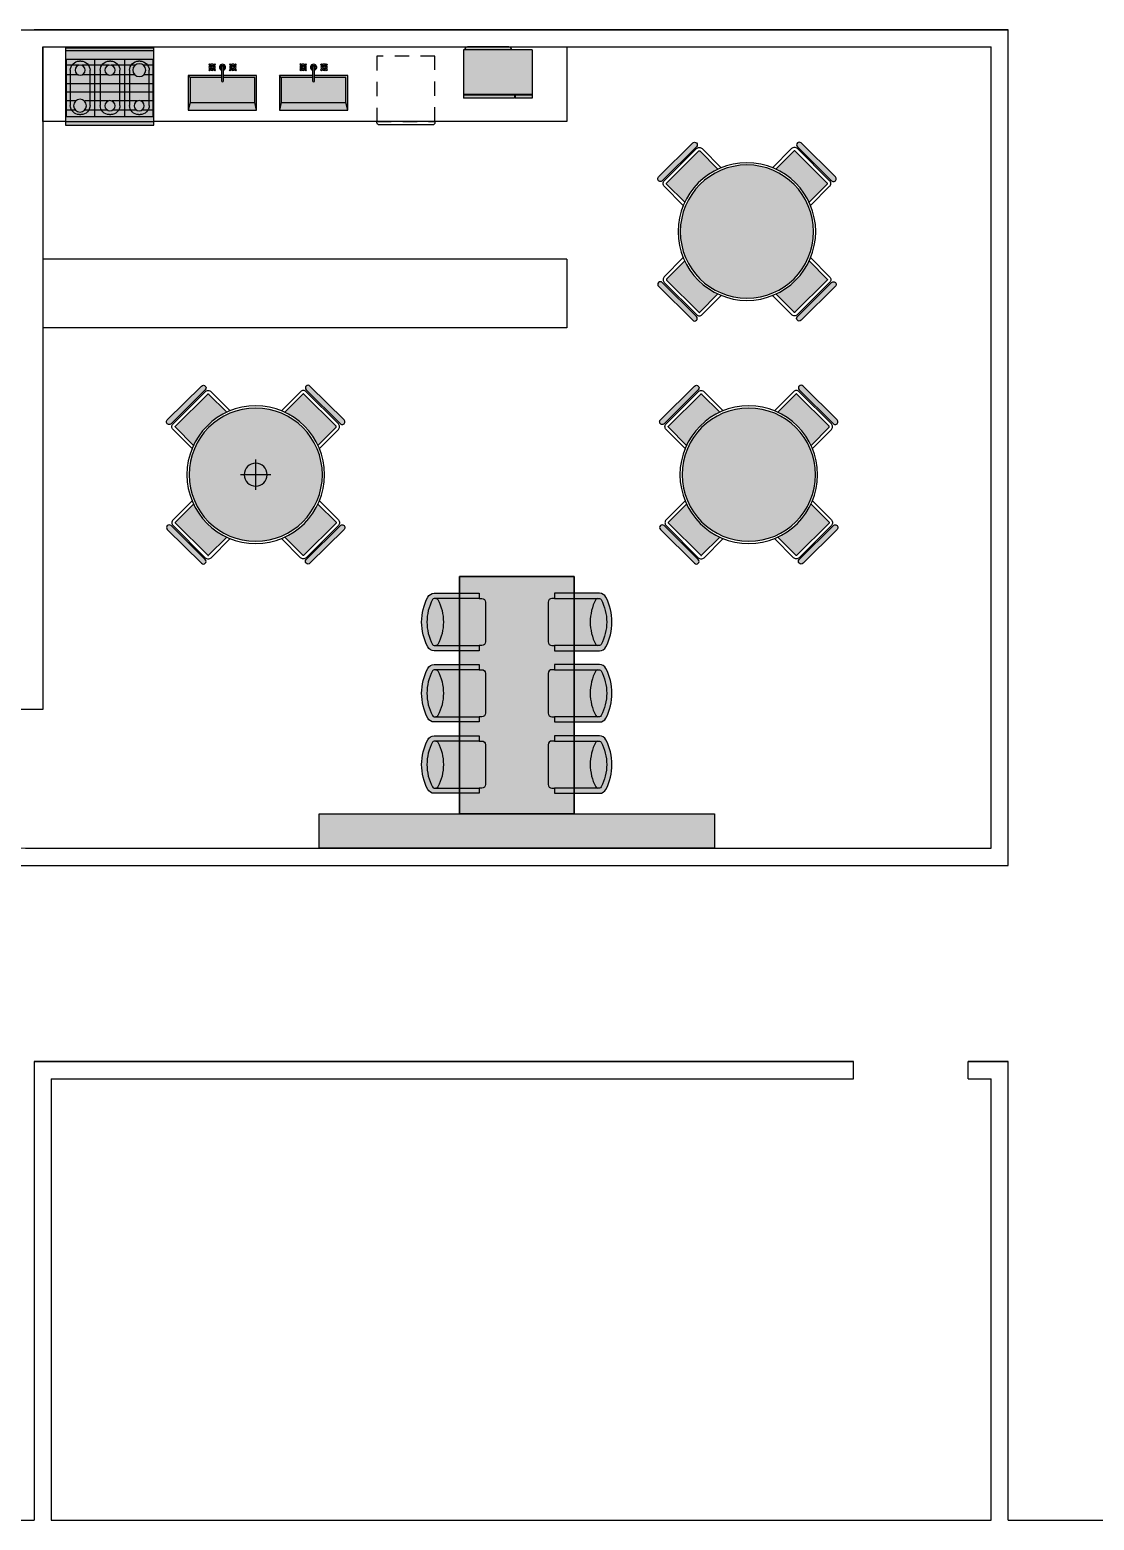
# Model space of a CAD drawing. Header units: inches. Extents: x -55 to 844, y -103 to 167.
# Drawn here: x 801.26 to 810.54, y 35.19 to 48.19 of the extents above; entities that cross this region are included whole.
import ezdxf

# ---------------------------------------------------------------- set-up
doc = ezdxf.new("R2010")
doc.units = ezdxf.units.IN
doc.header["$MEASUREMENT"] = 0
doc.linetypes.add('HIDDEN', pattern=[0.375, 0.25, -0.125])
for name, color, linetype in [('01', 7, 'Continuous'), ('AI-Equip coz', 1, 'Continuous'), ('AI-Equip san', 1, 'Continuous'), ('AI-Hatch mob', 254, 'Continuous'), ('AI-Mob', 2, 'Continuous')]:
    doc.layers.add(name, color=color, linetype=linetype)
doc.layers.add('AI-Hatch equip coz', color=255, linetype='Continuous', lineweight=0)
doc.layers.add('AI-Hatch equip san', color=255, linetype='Continuous', lineweight=0)

# ---------------------------------------------------------------- blocks, each defined once
blk = doc.blocks.new('cadeira1')
at = {"layer": 'AI-Hatch mob', "true_color": 0xe1d8b7}
for points in [[(0.225, -0.137, -0.279261), (0.214, -0.155, -0.245514), (-0.214, -0.155, -0.279261), (-0.225, -0.137), (-0.225, -0.55), (-0.275, -0.55), (-0.275, -0.12, -0.279261), (-0.237, -0.058, -0.245514), (0.237, -0.058, -0.279261), (0.275, -0.12), (0.275, -0.55), (0.225, -0.55)], [(0.225, -0.137, -0.279261), (0.214, -0.155, -0.245514), (-0.214, -0.155, -0.279261), (-0.225, -0.137), (-0.225, -0.55), (-0.225, -0.575, 0.414214), (-0.19, -0.61), (0.19, -0.61, 0.414214), (0.225, -0.575), (0.225, -0.55)]]:
    blk.add_hatch(color=254, dxfattribs=at).paths.add_polyline_path(points)
blk.add_lwpolyline([(-0.225, -0.55), (-0.225, -0.12, -0.279261), (-0.214, -0.103, -0.245514), (0.214, -0.103, -0.279261), (0.225, -0.12), (0.225, -0.55), (0.275, -0.55), (0.275, -0.12, 0.279261), (0.237, -0.058, 0.245514), (-0.237, -0.058, 0.279261), (-0.275, -0.12), (-0.275, -0.55)], format="xyb", close=True)
blk.add_lwpolyline([(-0.225, -0.55), (-0.225, -0.575, 0.414214), (-0.19, -0.61), (0.19, -0.61, 0.414214), (0.225, -0.575), (0.225, -0.55)], format="xyb")
for centre, radius, start, end in [((-0.205, -0.137), 0.02, 180, 242.4121), ((0.205, -0.137), 0.02, 297.5882, 0), ((0, 0.255), 0.463, 242.4118, 297.5882)]:
    blk.add_arc(centre, radius, start, end)
blk = doc.blocks.new('mesa estudos')
at = {"layer": 'AI-Hatch mob', "true_color": 0xd3bf96}
blk.add_hatch(color=9, dxfattribs=at).paths.add_polyline_path([(1493.898, 1588.053), (1494.898, 1588.053), (1494.898, 1590.125), (1493.898, 1590.125)])
at = {"layer": 'AI-Mob'}
for points in [[(1493.898, 1590.125), (1494.898, 1590.125), (1494.898, 1588.053), (1493.898, 1588.053)], [(1493.898, 1588.053), (1494.898, 1588.053), (1494.898, 1590.125), (1493.898, 1590.125)], [(1493.898, 1590.125), (1494.898, 1590.125), (1494.898, 1588.053), (1493.898, 1588.053)]]:
    blk.add_lwpolyline(points, close=True, dxfattribs=at)
at = {"layer": 'AI-Mob', "yscale": 0.9120000000000344}
for p, xscale, zscale, rotation in [((1493.568, 1589.694), 0.9120000000000344, 0.9120000000000344, 90.00000064643513), ((1495.228, 1589.694), -0.9120000000000344, 0.912, 269.9999993535649), ((1493.568, 1589.072), 0.9120000000000344, 0.9120000000000344, 90.00000064643513), ((1495.228, 1589.072), -0.9120000000000344, 0.912, 269.9999993535649), ((1493.568, 1588.451), 0.9120000000000344, 0.9120000000000344, 90.00000064643513), ((1495.228, 1588.451), -0.9120000000000344, 0.912, 269.9999993535649)]:
    blk.add_blockref('cadeira1', p, dxfattribs=dict(at, xscale=xscale, zscale=zscale, rotation=rotation))
blk = doc.blocks.new('MES3')
at = {"layer": 'AI-Hatch mob'}
h = blk.add_hatch(color=254, dxfattribs=at)
h.paths.add_polyline_path([(-0.771, 0.477, 1), (-0.738, 0.444), (-0.44, 0.74, 1), (-0.473, 0.773)])
edge = h.paths.add_edge_path()
edge.add_arc((0, 0), 0.6, 114.9424, 154.73)
edge.add_line((-0.543, 0.256), (-0.701, 0.415))
edge.add_arc((-0.696, 0.419), 0.00583, 134.8362, 224.8362, ccw=False)
edge.add_line((-0.701, 0.423), (-0.419, 0.703))
edge.add_arc((-0.415, 0.699), 0.00583, 44.8362, 134.8362, ccw=False)
edge.add_line((-0.411, 0.703), (-0.253, 0.544))
h = blk.add_hatch(color=254, dxfattribs=at)
h.paths.add_polyline_path([(0.771, 0.477, -1), (0.738, 0.444), (0.44, 0.74, -1), (0.473, 0.773)])
edge = h.paths.add_edge_path()
edge.add_arc((0, 0), 0.6, 25.27, 65.0576)
edge.add_line((0.253, 0.544), (0.411, 0.703))
edge.add_arc((0.415, 0.699), 0.00583, 45.1638, 135.1638, ccw=False)
edge.add_line((0.419, 0.703), (0.701, 0.423))
edge.add_arc((0.696, 0.419), 0.00583, -44.8362, 45.1638, ccw=False)
edge.add_line((0.701, 0.415), (0.543, 0.256))
blk.add_hatch(color=31, dxfattribs=at).paths.add_polyline_path([(0.581, 0, 1), (-0.581, 0, 1)])
h = blk.add_hatch(color=254, dxfattribs=at)
h.paths.add_polyline_path([(-0.771, -0.477, -1), (-0.738, -0.444), (-0.44, -0.74, -1), (-0.473, -0.773)])
edge = h.paths.add_edge_path()
edge.add_arc((0, 0), 0.6, 205.27, 245.0576)
edge.add_line((-0.253, -0.544), (-0.411, -0.703))
edge.add_arc((-0.415, -0.699), 0.00583, 225.1638, 315.1638, ccw=False)
edge.add_line((-0.419, -0.703), (-0.701, -0.423))
edge.add_arc((-0.696, -0.419), 0.00583, 135.1638, 225.1638, ccw=False)
edge.add_line((-0.701, -0.415), (-0.543, -0.256))
h = blk.add_hatch(color=254, dxfattribs=at)
h.paths.add_polyline_path([(0.771, -0.477, 1), (0.738, -0.444), (0.44, -0.74, 1), (0.473, -0.773)])
edge = h.paths.add_edge_path()
edge.add_arc((0, 0), 0.6, 294.9424, 334.73)
edge.add_line((0.543, -0.256), (0.701, -0.415))
edge.add_arc((0.696, -0.419), 0.00583, -45.1638, 44.8362, ccw=False)
edge.add_line((0.701, -0.423), (0.419, -0.703))
edge.add_arc((0.415, -0.699), 0.00583, 224.8362, 314.8362, ccw=False)
edge.add_line((0.411, -0.703), (0.253, -0.544))
for points in [[(-0.44, 0.74), (-0.738, 0.444, -1), (-0.771, 0.477), (-0.473, 0.773, -1)], [(0.44, 0.74), (0.738, 0.444, 1), (0.771, 0.477), (0.473, 0.773, 1)], [(-0.44, -0.74), (-0.738, -0.444, 1), (-0.771, -0.477), (-0.473, -0.773, 1)], [(0.44, -0.74), (0.738, -0.444, -1), (0.771, -0.477), (0.473, -0.773, -1)]]:
    blk.add_lwpolyline(points, format="xyb", close=True)
for points in [[(-0.555, 0.227), (-0.721, 0.395, -0.414214), (-0.721, 0.444), (-0.44, 0.724, -0.414214), (-0.39, 0.724), (-0.224, 0.557)], [(-0.543, 0.256), (-0.701, 0.415, -0.414214), (-0.701, 0.423), (-0.419, 0.703, -0.414214), (-0.411, 0.703), (-0.253, 0.544)], [(0.555, 0.227), (0.721, 0.395, 0.414214), (0.721, 0.444), (0.44, 0.724, 0.414214), (0.39, 0.724), (0.224, 0.557)], [(0.543, 0.256), (0.701, 0.415, 0.414214), (0.701, 0.423), (0.419, 0.703, 0.414214), (0.411, 0.703), (0.253, 0.544)], [(-0.555, -0.227), (-0.721, -0.395, 0.414214), (-0.721, -0.444), (-0.44, -0.724, 0.414214), (-0.39, -0.724), (-0.224, -0.557)], [(-0.543, -0.256), (-0.701, -0.415, 0.414214), (-0.701, -0.423), (-0.419, -0.703, 0.414214), (-0.411, -0.703), (-0.253, -0.544)], [(0.555, -0.227), (0.721, -0.395, -0.414214), (0.721, -0.444), (0.44, -0.724, -0.414214), (0.39, -0.724), (0.224, -0.557)], [(0.543, -0.256), (0.701, -0.415, -0.414214), (0.701, -0.423), (0.419, -0.703, -0.414214), (0.411, -0.703), (0.253, -0.544)]]:
    blk.add_lwpolyline(points, format="xyb")
for radius in [0.6, 0.581]:
    blk.add_circle((0, 0), radius)
blk = doc.blocks.new('LUSTR')
at = {"layer": 'AI-Mob', "ltscale": 0.5}
for p, q in [((0, -0.133), (0, 0.133)), ((-0.133, 0), (0.133, 0))]:
    blk.add_line(p, q, dxfattribs=at)
blk.add_circle((0, 0), 0.1, dxfattribs=at)
blk = doc.blocks.new('FOGÃO 6 BOCAS G 0.77X0.67')
for p, q in [((-0.385, 0), (0.385, 0)), ((-0.385, -0.67), (-0.385, 0)), ((0.385, 0), (0.385, -0.67)), ((-0.385, -0.023), (0.385, -0.023)), ((-0.379, -0.097), (0.38, -0.097)), ((-0.379, -0.594), (-0.379, -0.097)), ((-0.264, -0.112), (-0.252, -0.112)), ((-0.131, -0.594), (-0.131, -0.097)), ((-0.009, -0.112), (0.003, -0.112)), ((0.13, -0.594), (0.13, -0.097)), ((0.252, -0.112), (0.264, -0.112)), ((0.38, -0.097), (0.38, -0.594)), ((-0.379, -0.148), (-0.293, -0.148)), ((-0.379, -0.233), (-0.295, -0.233)), ((-0.344, -0.499), (-0.344, -0.192)), ((-0.221, -0.148), (-0.012, -0.148)), ((-0.22, -0.233), (-0.017, -0.233)), ((-0.172, -0.192), (-0.172, -0.499)), ((-0.089, -0.499), (-0.089, -0.192)), ((0.007, -0.148), (0.244, -0.148)), ((0.012, -0.233), (0.24, -0.233)), ((0.083, -0.192), (0.083, -0.499)), ((0.172, -0.499), (0.172, -0.192)), ((0.268, -0.148), (0.38, -0.148)), ((0.273, -0.233), (0.38, -0.233)), ((0.344, -0.192), (0.344, -0.499)), ((-0.379, -0.309), (0.375, -0.309)), ((-0.379, -0.384), (0.375, -0.384)), ((-0.379, -0.459), (-0.272, -0.459)), ((-0.242, -0.459), (-0.017, -0.459)), ((0.012, -0.459), (0.216, -0.459)), ((0.296, -0.459), (0.38, -0.459)), ((0.38, -0.639), (-0.385, -0.639)), ((-0.379, -0.54), (-0.277, -0.54)), ((0.38, -0.594), (-0.379, -0.594)), ((-0.252, -0.579), (-0.264, -0.579)), ((-0.237, -0.54), (-0.023, -0.54)), ((0.003, -0.579), (-0.009, -0.579)), ((0.018, -0.54), (0.214, -0.54)), ((0.264, -0.579), (0.252, -0.579)), ((0.299, -0.54), (0.38, -0.54)), ((0.385, -0.67), (-0.385, -0.67))]:
    blk.add_line(p, q)
for centre, radius in [((-0.257, -0.191), 0.0561), ((-0.002, -0.191), 0.0442), ((0.259, -0.191), 0.0442), ((-0.257, -0.501), 0.0442), ((-0.002, -0.501), 0.0442), ((0.259, -0.501), 0.0561)]:
    blk.add_circle(centre, radius)
for centre, start, end in [((-0.264, -0.192), 90, 180), ((-0.252, -0.192), 360, 90), ((-0.009, -0.192), 90, 180), ((0.003, -0.192), 360, 90), ((0.252, -0.192), 90, 180), ((0.264, -0.192), 360, 90), ((-0.264, -0.499), 180, 270), ((-0.252, -0.499), 270, 0), ((-0.009, -0.499), 180, 270), ((0.003, -0.499), 270, 0), ((0.252, -0.499), 180, 270), ((0.264, -0.499), 270, 0)]:
    blk.add_arc(centre, 0.08, start, end)
at = {"layer": 'AI-Hatch equip coz', "color": 255, "ltscale": 3}
blk.add_solid([(-0.385, 0), (0.385, 0), (-0.385, -0.67), (0.385, -0.67)], dxfattribs=at)
blk = doc.blocks.new('LAVALOUÇA LUM 0.505X0.600')
at = {"linetype": 'HIDDEN', "ltscale": 0.5}
for p, q in [((-0.2525, 0), (0.2525, 0)), ((-0.2525, -0.57), (-0.2525, 0)), ((0.2525, 0), (0.2525, -0.57)), ((0.2525, -0.57), (-0.2525, -0.57))]:
    blk.add_line(p, q, dxfattribs=at)
for p, q in [((-0.2525, -0.57), (-0.2525, -0.58)), ((-0.2325, -0.6), (0.2325, -0.6)), ((0.2525, -0.58), (0.2525, -0.57))]:
    blk.add_line(p, q)
for centre, start, end in [((-0.2325, -0.58), 180, 270), ((0.2325, -0.58), 270, 0)]:
    blk.add_arc(centre, 0.02, start, end)
blk = doc.blocks.new('Microondas-Pl')
at = {"layer": 'AI-Hatch equip coz'}
for color, points in [(255, [(0.6, -0.39), (0.6, 0), (0, 0), (0, -0.39)]), (250, [(0.42, 0, 0.414214), (0.395, 0.025), (0.035, 0.025, 0.414214), (0.01, 0)])]:
    blk.add_hatch(color=color, dxfattribs=at).paths.add_polyline_path(points)
h = blk.add_hatch(color=255, dxfattribs=at)
h.paths.add_polyline_path([(0.6, -0.42), (0.6, -0.395), (0.45, -0.395), (0.45, -0.42)])
h.paths.add_polyline_path([(0.445, -0.42), (0.445, -0.395), (0, -0.395), (0, -0.42)])
for p, q in [((0.6, 0), (0, 0)), ((0, 0), (0, -0.42)), ((0.395, 0.025), (0.035, 0.025)), ((0.6, 0), (0.6, -0.42)), ((0.6, -0.39), (0, -0.39)), ((0.445, -0.395), (0, -0.395)), ((0.445, -0.42), (0, -0.42)), ((0.445, -0.395), (0.445, -0.42)), ((0.6, -0.395), (0.45, -0.395)), ((0.45, -0.395), (0.45, -0.42)), ((0.6, -0.42), (0.45, -0.42))]:
    blk.add_line(p, q)
for centre, start, end in [((0.035, 0), 90, 180), ((0.395, 0), 0, 90)]:
    blk.add_arc(centre, 0.025, start, end)
blk = doc.blocks.new('MistDecaMesaDunaClássica-Pl')
at = {"layer": 'AI-Hatch equip san', "ltscale": 3}
h = blk.add_hatch(color=256, dxfattribs=at)
h.paths.add_polyline_path([(-0.075, 0.022, 0.308864), (-0.106, 0.022), (-0.097, 0.014, -0.231927), (-0.084, 0.014)], flags=17)
h.paths.add_polyline_path([(-0.113, 0.03), (-0.12, 0.023), (-0.098, 0), (-0.12, -0.023), (-0.113, -0.03), (-0.091, -0.007), (-0.068, -0.03), (-0.061, -0.023), (-0.084, 0), (-0.061, 0.023), (-0.068, 0.03), (-0.091, 0.007)])
h.paths.add_polyline_path([(-0.104, 0.007), (-0.113, 0.015, 0.308864), (-0.113, -0.015), (-0.104, -0.007, -0.231927)], flags=17)
h.paths.add_polyline_path([(-0.101, 0.003), (-0.104, 0.007, 0.231927), (-0.104, -0.007), (-0.101, -0.003, -0.155003)], flags=17)
h.paths.add_polyline_path([(-0.101, 0.003, 0.155003), (-0.101, -0.003), (-0.098, 0)], flags=17)
h.paths.add_polyline_path([(-0.087, 0.01, 0.155003), (-0.094, 0.01), (-0.091, 0.007)], flags=17)
h.paths.add_polyline_path([(-0.084, 0.014, 0.231927), (-0.097, 0.014), (-0.094, 0.01, -0.155003), (-0.087, 0.01)], flags=17)
h.paths.add_polyline_path([(-0.08, 0.003), (-0.084, 0), (-0.08, -0.003, 0.155003)], flags=17)
h.paths.add_polyline_path([(-0.077, 0.007), (-0.08, 0.003, -0.155003), (-0.08, -0.003), (-0.077, -0.007, 0.231927)], flags=17)
h.paths.add_polyline_path([(-0.068, 0.015), (-0.077, 0.007, -0.231927), (-0.077, -0.007), (-0.068, -0.015, 0.308864)], flags=17)
h.paths.add_polyline_path([(-0.084, -0.014, -0.231927), (-0.097, -0.014), (-0.106, -0.022, 0.308864), (-0.075, -0.022)], flags=17)
h.paths.add_polyline_path([(-0.087, -0.01, -0.155003), (-0.094, -0.01), (-0.097, -0.014, 0.231927), (-0.084, -0.014)], flags=17)
h.paths.add_polyline_path([(-0.091, -0.007), (-0.094, -0.01, 0.155003), (-0.087, -0.01)], flags=16)
h.paths.add_polyline_path([(0.009, 0, 0.999343), (-0.009, 0), (-0.009, -0.118, 1), (0.009, -0.118)])
h.paths.add_polyline_path([(0.009, -0.013), (0.009, -0.025, 5.787199), (-0.009, -0.025), (-0.009, -0.013, -3.08595)])
h.paths.add_polyline_path([(0.009, -0.006), (0.009, -0.013, 3.08595), (-0.009, -0.013), (-0.009, -0.006, -1.863322)], flags=17)
h.paths.add_polyline_path([(0.009, 0), (0.009, -0.006, 1.863322), (-0.009, -0.006), (-0.009, 0, -0.999343)], flags=16)
h.paths.add_polyline_path([(0.068, 0.03), (0.061, 0.023), (0.084, 0), (0.061, -0.023), (0.068, -0.03), (0.091, -0.007), (0.113, -0.03), (0.12, -0.023), (0.098, 0), (0.12, 0.023), (0.113, 0.03), (0.091, 0.007)])
h.paths.add_polyline_path([(0.106, 0.022, 0.308864), (0.075, 0.022), (0.084, 0.014, -0.231927), (0.097, 0.014)], flags=17)
h.paths.add_polyline_path([(0.097, 0.014, 0.231927), (0.084, 0.014), (0.087, 0.01, -0.155003), (0.094, 0.01)], flags=17)
h.paths.add_polyline_path([(0.094, 0.01, 0.155003), (0.087, 0.01), (0.091, 0.007)], flags=17)
h.paths.add_polyline_path([(0.101, 0.003), (0.098, 0), (0.101, -0.003, 0.155003)], flags=17)
h.paths.add_polyline_path([(0.104, 0.007), (0.101, 0.003, -0.155003), (0.101, -0.003), (0.104, -0.007, 0.231927)], flags=17)
h.paths.add_polyline_path([(0.113, 0.015), (0.104, 0.007, -0.231927), (0.104, -0.007), (0.113, -0.015, 0.308864)], flags=17)
h.paths.add_polyline_path([(0.097, -0.014, -0.231927), (0.084, -0.014), (0.075, -0.022, 0.308864), (0.106, -0.022)], flags=17)
h.paths.add_polyline_path([(0.097, -0.014), (0.094, -0.01, -0.155003), (0.087, -0.01), (0.084, -0.014, 0.231927)], flags=17)
h.paths.add_polyline_path([(0.091, -0.007), (0.087, -0.01, 0.155003), (0.094, -0.01)], flags=17)
h.paths.add_polyline_path([(0.08, 0.003, 0.155003), (0.08, -0.003), (0.084, 0)], flags=17)
h.paths.add_polyline_path([(0.08, 0.003), (0.077, 0.007, 0.231927), (0.077, -0.007), (0.08, -0.003, -0.155003)], flags=17)
h.paths.add_polyline_path([(0.077, 0.007), (0.068, 0.015, 0.308864), (0.068, -0.015), (0.077, -0.007, -0.231927)], flags=17)
for points in [[(-0.091, 0.007), (-0.113, 0.03), (-0.12, 0.023), (-0.098, 0), (-0.12, -0.023), (-0.113, -0.03), (-0.091, -0.007), (-0.068, -0.03), (-0.061, -0.023), (-0.084, 0), (-0.061, 0.023), (-0.068, 0.03)], [(0.091, 0.007), (0.113, 0.03), (0.12, 0.023), (0.098, 0), (0.12, -0.023), (0.113, -0.03), (0.091, -0.007), (0.068, -0.03), (0.061, -0.023), (0.084, 0), (0.061, 0.023), (0.068, 0.03)]]:
    blk.add_lwpolyline(points, close=True)
blk.add_lwpolyline([(-0.009, -0.118, 1), (0.009, -0.118), (0.009, 0, 0.999343), (-0.009, 0)], format="xyb", close=True)
for centre, radius, start, end in [((-0.091, 0), 0.027, 145.6719, 214.3281), ((-0.091, 0), 0.027, 55.6719, 124.3281), ((-0.091, 0), 0.0154, 153.8848, 206.1152), ((-0.091, 0), 0.0109, 162.3782, 197.6218), ((-0.091, 0), 0.0154, 63.8848, 116.1152), ((-0.091, 0), 0.0109, 72.3782, 107.6218), ((-0.091, 0), 0.0109, 342.3782, 17.6218), ((-0.091, 0), 0.0154, 333.8848, 26.1152), ((-0.091, 0), 0.027, 325.6719, 34.3281), ((0, 0), 0.027, 289.6072, 250.3927), ((0, 0), 0.0154, 305.9097, 234.0902), ((0, 0), 0.0109, 326.4427, 213.5572), ((0.091, 0), 0.027, 145.6719, 214.3281), ((0.091, 0), 0.027, 55.6719, 124.3281), ((0.091, 0), 0.0154, 153.8848, 206.1152), ((0.091, 0), 0.0109, 162.3782, 197.6218), ((0.091, 0), 0.0154, 63.8848, 116.1152), ((0.091, 0), 0.0109, 72.3782, 107.6218), ((0.091, 0), 0.0109, 342.3782, 17.6218), ((0.091, 0), 0.0154, 333.8848, 26.1152), ((0.091, 0), 0.027, 325.6719, 34.3281), ((-0.091, 0), 0.027, 235.6719, 304.3281), ((-0.091, 0), 0.0154, 243.8848, 296.1152), ((-0.091, 0), 0.0109, 252.3782, 287.6218), ((0.091, 0), 0.027, 235.6719, 304.3281), ((0.091, 0), 0.0154, 243.8848, 296.1152), ((0.091, 0), 0.0109, 252.3782, 287.6218)]:
    blk.add_arc(centre, radius, start, end)
blk = doc.blocks.new('kjhdgsd')
at = {"layer": 'AI-Hatch mob', "ltscale": 3}
h = blk.add_hatch(color=255, dxfattribs=at)
h.paths.add_polyline_path([(803.8, 46.891), (803.527, 46.891), (803.527, 46.861, -1), (803.509, 46.861), (803.509, 46.891), (803.235, 46.891), (803.235, 46.671), (803.8, 46.671)])
h.paths.add_polyline_path([(803.509, 46.906), (803.22, 46.906), (803.235, 46.891), (803.509, 46.891)])
h.paths.add_polyline_path([(803.235, 46.891), (803.22, 46.906), (803.22, 46.606), (803.235, 46.671)])
h.paths.add_polyline_path([(803.815, 46.906), (803.527, 46.906), (803.527, 46.891), (803.8, 46.891), (803.8, 46.671), (803.815, 46.606)])
h.paths.add_polyline_path([(803.8, 46.671), (803.235, 46.671), (803.22, 46.606), (803.815, 46.606)])
at = {"layer": 'AI-Equip san'}
for p, q in [((803.235, 46.891), (803.22, 46.906)), ((803.22, 46.906), (803.22, 46.606)), ((803.509, 46.906), (803.22, 46.906)), ((803.235, 46.891), (803.235, 46.671)), ((803.509, 46.891), (803.235, 46.891)), ((803.815, 46.906), (803.527, 46.906)), ((803.8, 46.891), (803.527, 46.891)), ((803.8, 46.671), (803.8, 46.891)), ((803.815, 46.606), (803.815, 46.906)), ((803.235, 46.671), (803.22, 46.606)), ((803.235, 46.671), (803.8, 46.671)), ((803.815, 46.606), (803.8, 46.671)), ((803.22, 46.606), (803.815, 46.606))]:
    blk.add_line(p, q, dxfattribs=at)
blk.add_blockref('MistDecaMesaDunaClássica-Pl', (803.518, 46.979), dxfattribs=at)

msp = doc.modelspace()

# ---------------------------------------------------------------- hatches: boundary and pattern name
at = {"layer": 'AI-Hatch mob', "true_color": 0xab9e6e}
msp.add_hatch(color=33, dxfattribs=at).paths.add_polyline_path([(803.779, 41.051), (803.779, 41.351), (807.229, 41.351), (807.229, 41.051)])

# ---------------------------------------------------------------- linework, layer by layer
for p, q in [((793.714, 48.189), (809.79, 48.189)), ((801.369, 48.039), (801.369, 42.262)), ((801.369, 48.039), (809.64, 48.039)), ((805.939, 46.189), (805.939, 45.589)), ((801.369, 42.262), (800.619, 42.262)), ((794.864, 40.912), (801.294, 40.901)), ((801.294, 40.901), (809.79, 40.901)), ((801.294, 39.191), (808.44, 39.191)), ((801.294, 39.191), (801.294, 35.191)), ((808.44, 39.041), (808.44, 39.191)), ((809.44, 39.041), (809.44, 39.191)), ((809.44, 39.191), (809.79, 39.191)), ((801.444, 39.041), (808.44, 39.041)), ((801.444, 39.041), (801.444, 35.191)), ((809.44, 39.041), (809.64, 39.041)), ((799.039, 35.191), (801.294, 35.191)), ((801.444, 35.191), (809.217, 35.191)), ((809.217, 35.191), (809.64, 35.191)), ((809.79, 35.191), (812.045, 35.191))]:
    msp.add_line(p, q)
for points in [[(809.79, 48.189), (801.294, 48.189)], [(809.79, 40.901), (809.79, 48.189)], [(809.64, 41.051), (809.64, 48.039)], [(794.864, 41.062), (801.219, 41.051), (809.64, 41.051)], [(801.294, 40.901), (809.79, 40.901)], [(801.294, 40.901), (809.79, 40.901)], [(808.44, 39.191), (801.294, 39.191)], [(808.44, 39.191), (801.294, 39.191)], [(809.79, 39.191), (809.44, 39.191)], [(809.79, 39.191), (809.44, 39.191)], [(809.79, 35.191), (809.79, 39.191)], [(809.64, 35.191), (809.64, 39.041)]]:
    msp.add_lwpolyline(points)
at = {"layer": '01'}
for points in [[(801.569, 47.389), (801.369, 47.389), (801.369, 48.039), (801.569, 48.039)], [(802.339, 48.039), (805.939, 48.039), (805.939, 47.389), (802.339, 47.389)]]:
    msp.add_lwpolyline(points, close=True, dxfattribs=at)
for points in [[(805.939, 46.189), (801.369, 46.189)], [(805.939, 45.589), (801.369, 45.589)]]:
    msp.add_lwpolyline(points, dxfattribs=at)
at = {"layer": 'AI-Mob'}
msp.add_lwpolyline([(803.779, 41.051), (803.779, 41.351), (807.229, 41.351), (807.229, 41.051), (803.779, 41.051)], dxfattribs=at)

# ---------------------------------------------------------------- block references
for p in [(-0.581, 0.883), (0.214, 0.883)]:
    msp.add_blockref('kjhdgsd', p)
at = {"layer": 'AI-Equip coz', "xscale": -1}
for name, p in [('FOGÃO 6 BOCAS G 0.77X0.67', (801.954, 48.028)), ('LAVALOUÇA LUM 0.505X0.600', (804.537, 47.959))]:
    msp.add_blockref(name, p, dxfattribs=at)
at = {"layer": 'AI-Equip coz'}
msp.add_blockref('Microondas-Pl', (805.039, 48.014), dxfattribs=at)
at = {"layer": 'AI-Mob', "color": 1, "xscale": -1}
for p in [(807.511, 46.429), (803.227, 44.309), (807.527, 44.309)]:
    msp.add_blockref('MES3', p, dxfattribs=at)
at = {"layer": 'AI-Mob', "ltscale": 0.5, "xscale": -1}
msp.add_blockref('LUSTR', (803.227, 44.309), dxfattribs=at)
at = {"layer": 'AI-Mob', "rotation": 180}
msp.add_blockref('mesa estudos', (2299.902, 1631.475), dxfattribs=at)

doc.saveas('drawing.dxf')
